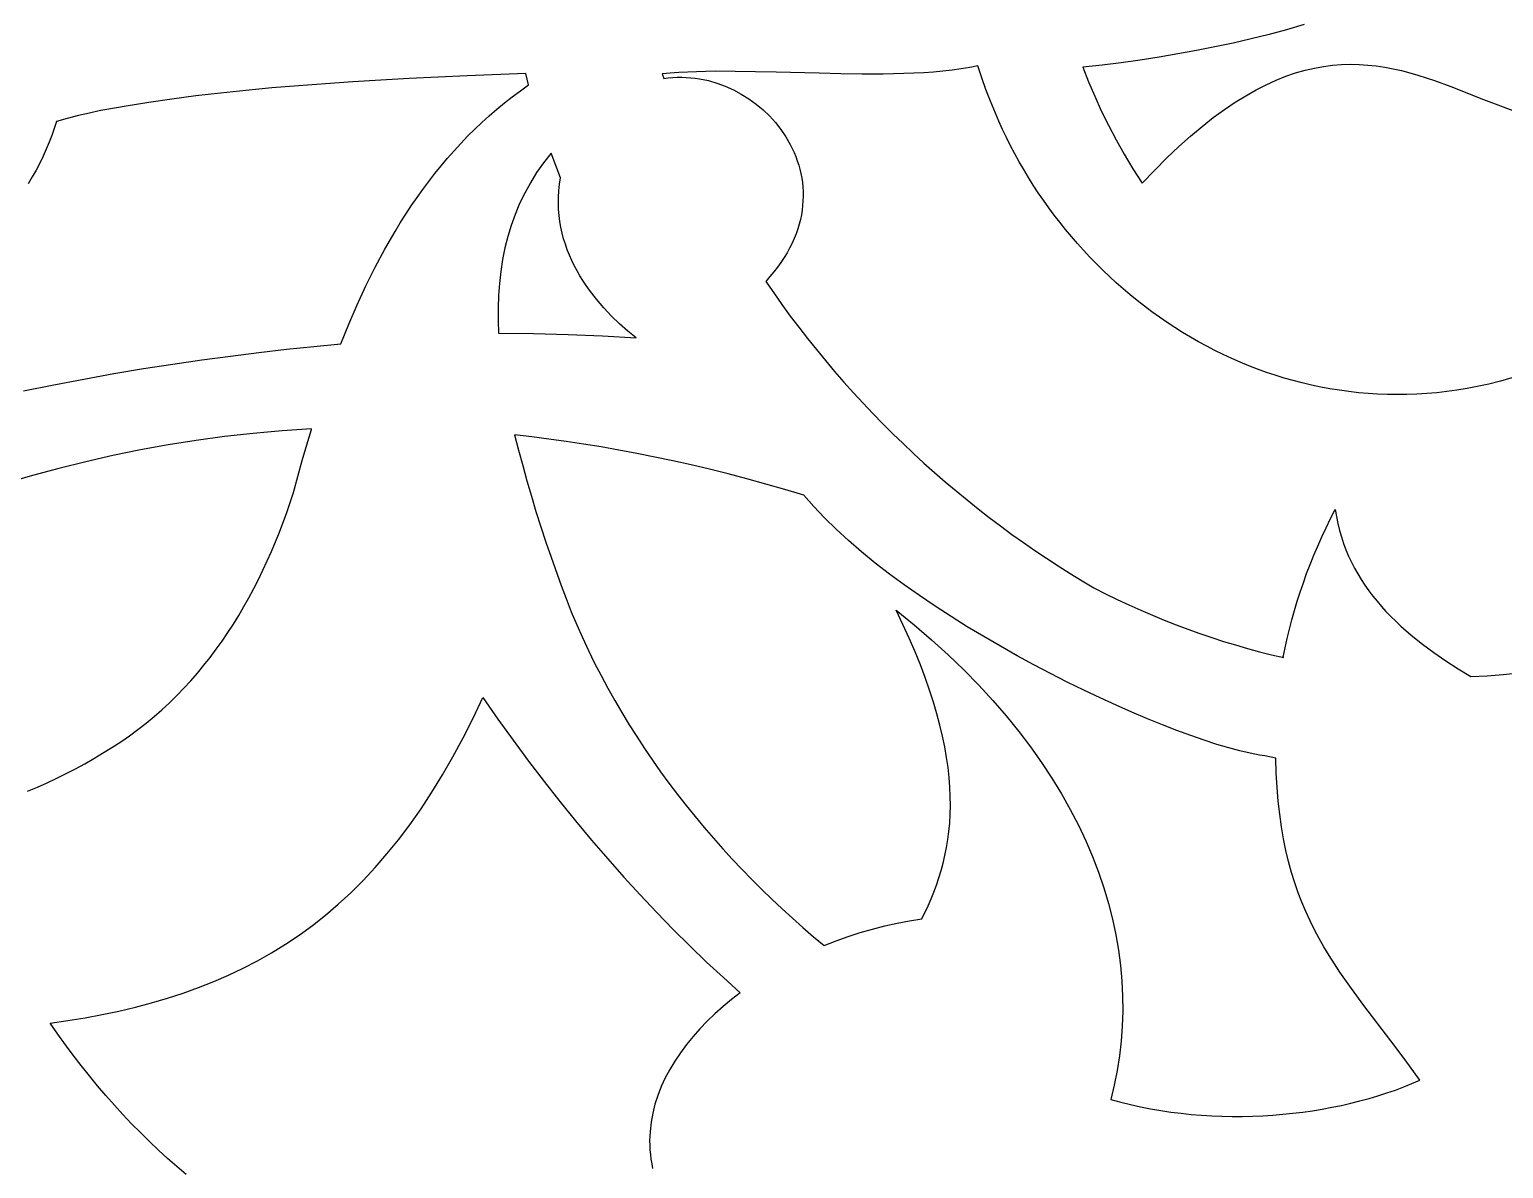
# Model space of a CAD drawing. Extents: x -61 to 56, y 12 to 129.
# Drawn here: x -20.66 to -3.18, y 38.99 to 52.5 of the extents above; entities that cross this region are included whole.
import ezdxf

# ---------------------------------------------------------------- set-up
doc = ezdxf.new("R2010")
doc.units = 0
doc.header["$MEASUREMENT"] = 0
doc.layers.add('LAYER_1', color=18, linetype='CONTINUOUS')

msp = doc.modelspace()

# ---------------------------------------------------------------- linework, layer by layer
at = {"layer": 'LAYER_1'}
for points in [[(-5.543, 52.555), (-5.75, 52.494), (-5.959, 52.438), (-6.171, 52.385), (-6.385, 52.335), (-6.602, 52.289), (-6.82, 52.246), (-7.041, 52.206), (-7.263, 52.169), (-7.487, 52.134), (-7.713, 52.103), (-7.939, 52.074), (-8.167, 52.048), (-8.1, 51.877), (-8.026, 51.705), (-7.948, 51.533), (-7.863, 51.361), (-7.772, 51.189), (-7.676, 51.017), (-7.573, 50.845), (-7.463, 50.674), (-7.315, 50.83), (-7.17, 50.975), (-7.028, 51.109), (-6.889, 51.233), (-6.753, 51.347), (-6.62, 51.452), (-6.489, 51.547), (-6.361, 51.634), (-6.236, 51.711), (-6.113, 51.781), (-5.993, 51.842), (-5.874, 51.896), (-5.758, 51.942), (-5.644, 51.981), (-5.532, 52.014), (-5.421, 52.039), (-5.312, 52.059), (-5.205, 52.073), (-5.099, 52.081), (-4.994, 52.084), (-4.891, 52.082), (-4.789, 52.075), (-4.687, 52.064), (-4.587, 52.049), (-4.487, 52.031), (-4.389, 52.009), (-4.29, 51.983), (-4.193, 51.955), (-4.095, 51.925), (-3.998, 51.892), (-3.804, 51.822), (-3.414, 51.668), (-3.216, 51.59), (-3.016, 51.515)], [(-5.543, 52.555), (-5.75, 52.494), (-5.959, 52.438), (-6.171, 52.385), (-6.385, 52.335), (-6.602, 52.289), (-6.82, 52.246), (-7.041, 52.206), (-7.263, 52.169), (-7.487, 52.134), (-7.713, 52.103), (-7.939, 52.074), (-8.167, 52.048), (-8.1, 51.877), (-8.026, 51.705), (-7.948, 51.533), (-7.863, 51.361), (-7.772, 51.189), (-7.676, 51.017), (-7.573, 50.845), (-7.463, 50.674), (-7.315, 50.83), (-7.17, 50.975), (-7.028, 51.109), (-6.889, 51.233), (-6.753, 51.347), (-6.62, 51.452), (-6.489, 51.547), (-6.361, 51.634), (-6.236, 51.711), (-6.113, 51.781), (-5.993, 51.842), (-5.874, 51.896), (-5.758, 51.942), (-5.644, 51.981), (-5.532, 52.014), (-5.421, 52.039), (-5.312, 52.059), (-5.205, 52.073), (-5.099, 52.081), (-4.994, 52.084), (-4.891, 52.082), (-4.789, 52.075), (-4.687, 52.064), (-4.587, 52.049), (-4.487, 52.031), (-4.389, 52.009), (-4.29, 51.983), (-4.193, 51.955), (-4.095, 51.925), (-3.998, 51.892), (-3.804, 51.822), (-3.414, 51.668), (-3.216, 51.59), (-3.016, 51.515)], [(-20.73, 48.211), (-20.371, 48.284), (-20.013, 48.352), (-19.659, 48.416), (-19.307, 48.475), (-18.959, 48.529), (-18.614, 48.579), (-18.275, 48.624), (-17.939, 48.666), (-17.609, 48.704), (-17.285, 48.738), (-16.967, 48.769), (-16.967, 48.769), (-16.872, 49.003), (-16.773, 49.233), (-16.668, 49.458), (-16.559, 49.678), (-16.444, 49.893), (-16.323, 50.102), (-16.261, 50.205), (-16.196, 50.306), (-16.131, 50.406), (-16.063, 50.504), (-15.994, 50.6), (-15.924, 50.695), (-15.851, 50.789), (-15.777, 50.88), (-15.701, 50.97), (-15.624, 51.058), (-15.544, 51.145), (-15.463, 51.23), (-15.379, 51.313), (-15.294, 51.394), (-15.207, 51.473), (-15.118, 51.55), (-15.026, 51.625), (-14.933, 51.699), (-14.837, 51.77), (-14.739, 51.839), (-14.771, 51.975), (-15.47, 51.948), (-16.155, 51.915), (-16.491, 51.897), (-16.823, 51.876), (-17.15, 51.854), (-17.47, 51.83), (-17.785, 51.803), (-18.093, 51.775), (-18.393, 51.743), (-18.685, 51.709), (-18.97, 51.672), (-19.245, 51.632), (-19.511, 51.589), (-19.767, 51.543), (-19.812, 51.534), (-19.815, 51.534), (-19.948, 51.506), (-20.079, 51.475), (-20.21, 51.442), (-20.34, 51.405), (-20.365, 51.323), (-20.393, 51.241), (-20.425, 51.159), (-20.459, 51.076), (-20.496, 50.994), (-20.537, 50.911), (-20.58, 50.829), (-20.626, 50.748), (-20.675, 50.666)], [(-20.73, 48.211), (-20.371, 48.284), (-20.013, 48.352), (-19.659, 48.416), (-19.307, 48.475), (-18.959, 48.529), (-18.614, 48.579), (-18.275, 48.624), (-17.939, 48.666), (-17.609, 48.704), (-17.285, 48.738), (-16.967, 48.769), (-16.967, 48.769), (-16.872, 49.003), (-16.773, 49.233), (-16.668, 49.458), (-16.559, 49.678), (-16.444, 49.893), (-16.323, 50.102), (-16.261, 50.205), (-16.196, 50.306), (-16.131, 50.406), (-16.063, 50.504), (-15.994, 50.6), (-15.924, 50.695), (-15.851, 50.789), (-15.777, 50.88), (-15.701, 50.97), (-15.624, 51.058), (-15.544, 51.145), (-15.463, 51.23), (-15.379, 51.313), (-15.294, 51.394), (-15.207, 51.473), (-15.118, 51.55), (-15.026, 51.625), (-14.933, 51.699), (-14.837, 51.77), (-14.739, 51.839), (-14.771, 51.975), (-15.47, 51.948), (-16.155, 51.915), (-16.491, 51.897), (-16.823, 51.876), (-17.15, 51.854), (-17.47, 51.83), (-17.785, 51.803), (-18.093, 51.775), (-18.393, 51.743), (-18.685, 51.709), (-18.97, 51.672), (-19.245, 51.632), (-19.511, 51.589), (-19.767, 51.543), (-19.812, 51.534), (-19.815, 51.534), (-19.948, 51.506), (-20.079, 51.475), (-20.21, 51.442), (-20.34, 51.405), (-20.365, 51.323), (-20.393, 51.241), (-20.425, 51.159), (-20.459, 51.076), (-20.496, 50.994), (-20.537, 50.911), (-20.58, 50.829), (-20.626, 50.748), (-20.675, 50.666)], [(-3.078, 48.367), (-3.213, 48.328), (-3.351, 48.292), (-3.491, 48.262), (-3.611, 48.239), (-3.731, 48.22), (-3.851, 48.203), (-3.97, 48.19), (-4.088, 48.18), (-4.206, 48.173), (-4.323, 48.168), (-4.44, 48.167), (-4.555, 48.169), (-4.671, 48.173), (-4.785, 48.18), (-4.899, 48.19), (-5.012, 48.203), (-5.124, 48.218), (-5.236, 48.236), (-5.346, 48.256), (-5.456, 48.279), (-5.565, 48.305), (-5.673, 48.333), (-5.78, 48.363), (-5.886, 48.396), (-5.991, 48.431), (-6.095, 48.469), (-6.199, 48.509), (-6.301, 48.551), (-6.402, 48.595), (-6.502, 48.641), (-6.6, 48.69), (-6.698, 48.74), (-6.794, 48.793), (-6.89, 48.847), (-6.984, 48.904), (-7.077, 48.962), (-7.168, 49.023), (-7.258, 49.085), (-7.347, 49.149), (-7.435, 49.214), (-7.521, 49.282), (-7.606, 49.351), (-7.689, 49.422), (-7.771, 49.494), (-7.852, 49.568), (-7.931, 49.643), (-8.008, 49.72), (-8.084, 49.798), (-8.159, 49.878), (-8.232, 49.959), (-8.303, 50.041), (-8.373, 50.125), (-8.441, 50.21), (-8.507, 50.296), (-8.571, 50.383), (-8.634, 50.472), (-8.695, 50.561), (-8.755, 50.651), (-8.812, 50.743), (-8.868, 50.835), (-8.922, 50.929), (-8.974, 51.023), (-9.024, 51.118), (-9.072, 51.214), (-9.118, 51.31), (-9.162, 51.408), (-9.204, 51.506), (-9.264, 51.645), (-9.317, 51.785), (-9.366, 51.925), (-9.411, 52.064), (-9.509, 52.045), (-9.611, 52.028), (-9.717, 52.014), (-9.826, 52.002), (-9.938, 51.992), (-10.052, 51.984), (-10.289, 51.973), (-10.533, 51.968), (-10.783, 51.968), (-11.037, 51.971), (-11.293, 51.977), (-11.802, 51.991), (-12.05, 51.996), (-12.292, 52), (-12.526, 52.001), (-12.749, 51.996), (-12.96, 51.987), (-13.06, 51.979), (-13.156, 51.97), (-13.137, 51.917), (-13.084, 51.924), (-13.03, 51.928), (-12.976, 51.931), (-12.923, 51.931), (-12.87, 51.929), (-12.817, 51.925), (-12.764, 51.919), (-12.712, 51.911), (-12.608, 51.89), (-12.506, 51.86), (-12.407, 51.824), (-12.31, 51.78), (-12.217, 51.73), (-12.127, 51.674), (-12.041, 51.612), (-11.96, 51.544), (-11.884, 51.471), (-11.813, 51.393), (-11.748, 51.31), (-11.689, 51.223), (-11.636, 51.132), (-11.613, 51.085), (-11.591, 51.037), (-11.571, 50.989), (-11.553, 50.939), (-11.537, 50.889), (-11.523, 50.839), (-11.511, 50.787), (-11.501, 50.735), (-11.493, 50.682), (-11.488, 50.629), (-11.485, 50.575), (-11.484, 50.521), (-11.486, 50.466), (-11.49, 50.411), (-11.496, 50.356), (-11.505, 50.3), (-11.517, 50.244), (-11.531, 50.188), (-11.548, 50.131), (-11.568, 50.075), (-11.59, 50.018), (-11.616, 49.961), (-11.644, 49.904), (-11.675, 49.848), (-11.71, 49.791), (-11.747, 49.734), (-11.787, 49.678), (-11.831, 49.622), (-11.878, 49.566), (-11.928, 49.51), (-11.833, 49.372), (-11.736, 49.235), (-11.637, 49.099), (-11.536, 48.965), (-11.433, 48.832), (-11.327, 48.701), (-11.22, 48.571), (-11.111, 48.442), (-11, 48.315), (-10.887, 48.189), (-10.773, 48.066), (-10.657, 47.943), (-10.539, 47.822), (-10.419, 47.703), (-10.298, 47.586), (-10.175, 47.47), (-10.051, 47.356), (-9.925, 47.244), (-9.798, 47.133), (-9.67, 47.025), (-9.54, 46.918), (-9.409, 46.813), (-9.276, 46.71), (-9.143, 46.609), (-9.008, 46.51), (-8.872, 46.414), (-8.735, 46.319), (-8.597, 46.226), (-8.458, 46.135), (-8.318, 46.047), (-8.177, 45.96), (-8.035, 45.876), (-7.897, 45.806), (-7.759, 45.739), (-7.62, 45.674), (-7.48, 45.611), (-7.341, 45.551), (-7.201, 45.493), (-7.061, 45.438), (-6.92, 45.385), (-6.78, 45.334), (-6.638, 45.286), (-6.497, 45.241), (-6.355, 45.198), (-6.213, 45.157), (-6.071, 45.118), (-5.928, 45.083), (-5.785, 45.049), (-5.79, 45.054), (-5.743, 45.276), (-5.688, 45.497), (-5.657, 45.607), (-5.624, 45.717), (-5.59, 45.826), (-5.552, 45.936), (-5.513, 46.045), (-5.472, 46.154), (-5.428, 46.263), (-5.382, 46.371), (-5.333, 46.48), (-5.282, 46.588), (-5.229, 46.696), (-5.173, 46.804), (-5.16, 46.72), (-5.143, 46.638), (-5.123, 46.557), (-5.101, 46.479), (-5.075, 46.402), (-5.047, 46.326), (-5.016, 46.252), (-4.982, 46.18), (-4.946, 46.11), (-4.907, 46.04), (-4.866, 45.973), (-4.822, 45.906), (-4.777, 45.842), (-4.729, 45.778), (-4.678, 45.716), (-4.626, 45.655), (-4.572, 45.595), (-4.515, 45.537), (-4.457, 45.479), (-4.397, 45.423), (-4.273, 45.314), (-4.141, 45.209), (-4.004, 45.108), (-3.862, 45.01), (-3.716, 44.916), (-3.565, 44.824), (-3.373, 44.834), (-3.182, 44.848), (-2.993, 44.866)], [(-3.078, 48.367), (-3.213, 48.328), (-3.351, 48.292), (-3.491, 48.262), (-3.611, 48.239), (-3.731, 48.22), (-3.851, 48.203), (-3.97, 48.19), (-4.088, 48.18), (-4.206, 48.173), (-4.323, 48.168), (-4.44, 48.167), (-4.555, 48.169), (-4.671, 48.173), (-4.785, 48.18), (-4.899, 48.19), (-5.012, 48.203), (-5.124, 48.218), (-5.236, 48.236), (-5.346, 48.256), (-5.456, 48.279), (-5.565, 48.305), (-5.673, 48.333), (-5.78, 48.363), (-5.886, 48.396), (-5.991, 48.431), (-6.095, 48.469), (-6.199, 48.509), (-6.301, 48.551), (-6.402, 48.595), (-6.502, 48.641), (-6.6, 48.69), (-6.698, 48.74), (-6.794, 48.793), (-6.89, 48.847), (-6.984, 48.904), (-7.077, 48.962), (-7.168, 49.023), (-7.258, 49.085), (-7.347, 49.149), (-7.435, 49.214), (-7.521, 49.282), (-7.606, 49.351), (-7.689, 49.422), (-7.771, 49.494), (-7.852, 49.568), (-7.931, 49.643), (-8.008, 49.72), (-8.084, 49.798), (-8.159, 49.878), (-8.232, 49.959), (-8.303, 50.041), (-8.373, 50.125), (-8.441, 50.21), (-8.507, 50.296), (-8.571, 50.383), (-8.634, 50.472), (-8.695, 50.561), (-8.755, 50.651), (-8.812, 50.743), (-8.868, 50.835), (-8.922, 50.929), (-8.974, 51.023), (-9.024, 51.118), (-9.072, 51.214), (-9.118, 51.31), (-9.162, 51.408), (-9.204, 51.506), (-9.264, 51.645), (-9.317, 51.785), (-9.366, 51.925), (-9.411, 52.064), (-9.509, 52.045), (-9.611, 52.028), (-9.717, 52.014), (-9.826, 52.002), (-9.938, 51.992), (-10.052, 51.984), (-10.289, 51.973), (-10.533, 51.968), (-10.783, 51.968), (-11.037, 51.971), (-11.293, 51.977), (-11.802, 51.991), (-12.05, 51.996), (-12.292, 52), (-12.526, 52.001), (-12.749, 51.996), (-12.96, 51.987), (-13.06, 51.979), (-13.156, 51.97), (-13.137, 51.917), (-13.084, 51.924), (-13.03, 51.928), (-12.976, 51.931), (-12.923, 51.931), (-12.87, 51.929), (-12.817, 51.925), (-12.764, 51.919), (-12.712, 51.911), (-12.608, 51.89), (-12.506, 51.86), (-12.407, 51.824), (-12.31, 51.78), (-12.217, 51.73), (-12.127, 51.674), (-12.041, 51.612), (-11.96, 51.544), (-11.884, 51.471), (-11.813, 51.393), (-11.748, 51.31), (-11.689, 51.223), (-11.636, 51.132), (-11.613, 51.085), (-11.591, 51.037), (-11.571, 50.989), (-11.553, 50.939), (-11.537, 50.889), (-11.523, 50.839), (-11.511, 50.787), (-11.501, 50.735), (-11.493, 50.682), (-11.488, 50.629), (-11.485, 50.575), (-11.484, 50.521), (-11.486, 50.466), (-11.49, 50.411), (-11.496, 50.356), (-11.505, 50.3), (-11.517, 50.244), (-11.531, 50.188), (-11.548, 50.131), (-11.568, 50.075), (-11.59, 50.018), (-11.616, 49.961), (-11.644, 49.904), (-11.675, 49.848), (-11.71, 49.791), (-11.747, 49.734), (-11.787, 49.678), (-11.831, 49.622), (-11.878, 49.566), (-11.928, 49.51), (-11.833, 49.372), (-11.736, 49.235), (-11.637, 49.099), (-11.536, 48.965), (-11.433, 48.832), (-11.327, 48.701), (-11.22, 48.571), (-11.111, 48.442), (-11, 48.315), (-10.887, 48.189), (-10.773, 48.066), (-10.657, 47.943), (-10.539, 47.822), (-10.419, 47.703), (-10.298, 47.586), (-10.175, 47.47), (-10.051, 47.356), (-9.925, 47.244), (-9.798, 47.133), (-9.67, 47.025), (-9.54, 46.918), (-9.409, 46.813), (-9.276, 46.71), (-9.143, 46.609), (-9.008, 46.51), (-8.872, 46.414), (-8.735, 46.319), (-8.597, 46.226), (-8.458, 46.135), (-8.318, 46.047), (-8.177, 45.96), (-8.035, 45.876), (-7.897, 45.806), (-7.759, 45.739), (-7.62, 45.674), (-7.48, 45.611), (-7.341, 45.551), (-7.201, 45.493), (-7.061, 45.438), (-6.92, 45.385), (-6.78, 45.334), (-6.638, 45.286), (-6.497, 45.241), (-6.355, 45.198), (-6.213, 45.157), (-6.071, 45.118), (-5.928, 45.083), (-5.785, 45.049), (-5.79, 45.054), (-5.743, 45.276), (-5.688, 45.497), (-5.657, 45.607), (-5.624, 45.717), (-5.59, 45.826), (-5.552, 45.936), (-5.513, 46.045), (-5.472, 46.154), (-5.428, 46.263), (-5.382, 46.371), (-5.333, 46.48), (-5.282, 46.588), (-5.229, 46.696), (-5.173, 46.804), (-5.16, 46.72), (-5.143, 46.638), (-5.123, 46.557), (-5.101, 46.479), (-5.075, 46.402), (-5.047, 46.326), (-5.016, 46.252), (-4.982, 46.18), (-4.946, 46.11), (-4.907, 46.04), (-4.866, 45.973), (-4.822, 45.906), (-4.777, 45.842), (-4.729, 45.778), (-4.678, 45.716), (-4.626, 45.655), (-4.572, 45.595), (-4.515, 45.537), (-4.457, 45.479), (-4.397, 45.423), (-4.273, 45.314), (-4.141, 45.209), (-4.004, 45.108), (-3.862, 45.01), (-3.716, 44.916), (-3.565, 44.824), (-3.373, 44.834), (-3.182, 44.848), (-2.993, 44.866)], [(-20.682, 43.463), (-20.565, 43.514), (-20.45, 43.565), (-20.336, 43.619), (-20.224, 43.674), (-20.113, 43.731), (-20.004, 43.79), (-19.897, 43.851), (-19.791, 43.914), (-19.682, 43.981), (-19.576, 44.05), (-19.473, 44.122), (-19.373, 44.196), (-19.276, 44.272), (-19.181, 44.35), (-19.089, 44.431), (-18.999, 44.513), (-18.913, 44.598), (-18.828, 44.685), (-18.747, 44.774), (-18.667, 44.864), (-18.59, 44.957), (-18.516, 45.051), (-18.443, 45.147), (-18.373, 45.245), (-18.306, 45.345), (-18.24, 45.446), (-18.177, 45.549), (-18.115, 45.653), (-18.056, 45.759), (-17.999, 45.866), (-17.944, 45.975), (-17.89, 46.084), (-17.839, 46.196), (-17.789, 46.308), (-17.741, 46.422), (-17.695, 46.536), (-17.608, 46.769), (-17.528, 47.006), (-17.425, 47.384), (-17.371, 47.57), (-17.316, 47.755), (-17.315, 47.76), (-17.489, 47.749), (-17.663, 47.737), (-17.836, 47.723), (-18.007, 47.707), (-18.347, 47.669), (-18.683, 47.623), (-19.015, 47.571), (-19.344, 47.511), (-19.669, 47.444), (-19.99, 47.371), (-20.309, 47.292), (-20.624, 47.206), (-20.936, 47.115)], [(-20.682, 43.463), (-20.565, 43.514), (-20.45, 43.565), (-20.336, 43.619), (-20.224, 43.674), (-20.113, 43.731), (-20.004, 43.79), (-19.897, 43.851), (-19.791, 43.914), (-19.682, 43.981), (-19.576, 44.05), (-19.473, 44.122), (-19.373, 44.196), (-19.276, 44.272), (-19.181, 44.35), (-19.089, 44.431), (-18.999, 44.513), (-18.913, 44.598), (-18.828, 44.685), (-18.747, 44.774), (-18.667, 44.864), (-18.59, 44.957), (-18.516, 45.051), (-18.443, 45.147), (-18.373, 45.245), (-18.306, 45.345), (-18.24, 45.446), (-18.177, 45.549), (-18.115, 45.653), (-18.056, 45.759), (-17.999, 45.866), (-17.944, 45.975), (-17.89, 46.084), (-17.839, 46.196), (-17.789, 46.308), (-17.741, 46.422), (-17.695, 46.536), (-17.608, 46.769), (-17.528, 47.006), (-17.425, 47.384), (-17.371, 47.57), (-17.316, 47.755), (-17.315, 47.76), (-17.489, 47.749), (-17.663, 47.737), (-17.836, 47.723), (-18.007, 47.707), (-18.347, 47.669), (-18.683, 47.623), (-19.015, 47.571), (-19.344, 47.511), (-19.669, 47.444), (-19.99, 47.371), (-20.309, 47.292), (-20.624, 47.206), (-20.936, 47.115)], [(-18.801, 38.919), (-18.912, 39.013), (-19.021, 39.11), (-19.13, 39.209), (-19.237, 39.311), (-19.342, 39.416), (-19.447, 39.522), (-19.55, 39.631), (-19.652, 39.742), (-19.752, 39.856), (-19.851, 39.972), (-19.948, 40.09), (-20.044, 40.21), (-20.139, 40.333), (-20.232, 40.458), (-20.323, 40.585), (-20.413, 40.714), (-20.205, 40.744), (-19.999, 40.778), (-19.797, 40.815), (-19.598, 40.857), (-19.403, 40.903), (-19.211, 40.954), (-19.022, 41.009), (-18.836, 41.069), (-18.653, 41.135), (-18.474, 41.206), (-18.297, 41.282), (-18.124, 41.365), (-17.954, 41.453), (-17.787, 41.548), (-17.623, 41.649), (-17.462, 41.757), (-17.304, 41.872), (-17.149, 41.994), (-16.997, 42.124), (-16.848, 42.261), (-16.702, 42.406), (-16.559, 42.558), (-16.419, 42.72), (-16.282, 42.889), (-16.147, 43.067), (-16.015, 43.255), (-15.886, 43.451), (-15.76, 43.657), (-15.637, 43.872), (-15.516, 44.097), (-15.399, 44.332), (-15.283, 44.577), (-15.104, 44.32), (-14.923, 44.069), (-14.74, 43.822), (-14.556, 43.58), (-14.37, 43.343), (-14.182, 43.111), (-13.993, 42.884), (-13.802, 42.662), (-13.61, 42.445), (-13.416, 42.234), (-13.221, 42.027), (-13.025, 41.826), (-12.828, 41.63), (-12.629, 41.439), (-12.43, 41.254), (-12.229, 41.073), (-12.333, 40.993), (-12.434, 40.91), (-12.53, 40.824), (-12.621, 40.736), (-12.708, 40.646), (-12.79, 40.554), (-12.867, 40.459), (-12.939, 40.363), (-13.005, 40.265), (-13.065, 40.165), (-13.119, 40.064), (-13.166, 39.961), (-13.207, 39.857), (-13.241, 39.752), (-13.268, 39.645), (-13.288, 39.538), (-13.3, 39.43), (-13.305, 39.32), (-13.304, 39.266), (-13.301, 39.211), (-13.296, 39.156), (-13.289, 39.1), (-13.28, 39.045), (-13.269, 38.99)], [(-18.801, 38.919), (-18.912, 39.013), (-19.021, 39.11), (-19.13, 39.209), (-19.237, 39.311), (-19.342, 39.416), (-19.447, 39.522), (-19.55, 39.631), (-19.652, 39.742), (-19.752, 39.856), (-19.851, 39.972), (-19.948, 40.09), (-20.044, 40.21), (-20.139, 40.333), (-20.232, 40.458), (-20.323, 40.585), (-20.413, 40.714), (-20.205, 40.744), (-19.999, 40.778), (-19.797, 40.815), (-19.598, 40.857), (-19.403, 40.903), (-19.211, 40.954), (-19.022, 41.009), (-18.836, 41.069), (-18.653, 41.135), (-18.474, 41.206), (-18.297, 41.282), (-18.124, 41.365), (-17.954, 41.453), (-17.787, 41.548), (-17.623, 41.649), (-17.462, 41.757), (-17.304, 41.872), (-17.149, 41.994), (-16.997, 42.124), (-16.848, 42.261), (-16.702, 42.406), (-16.559, 42.558), (-16.419, 42.72), (-16.282, 42.889), (-16.147, 43.067), (-16.015, 43.255), (-15.886, 43.451), (-15.76, 43.657), (-15.637, 43.872), (-15.516, 44.097), (-15.399, 44.332), (-15.283, 44.577), (-15.104, 44.32), (-14.923, 44.069), (-14.74, 43.822), (-14.556, 43.58), (-14.37, 43.343), (-14.182, 43.111), (-13.993, 42.884), (-13.802, 42.662), (-13.61, 42.445), (-13.416, 42.234), (-13.221, 42.027), (-13.025, 41.826), (-12.828, 41.63), (-12.629, 41.439), (-12.43, 41.254), (-12.229, 41.073), (-12.333, 40.993), (-12.434, 40.91), (-12.53, 40.824), (-12.621, 40.736), (-12.708, 40.646), (-12.79, 40.554), (-12.867, 40.459), (-12.939, 40.363), (-13.005, 40.265), (-13.065, 40.165), (-13.119, 40.064), (-13.166, 39.961), (-13.207, 39.857), (-13.241, 39.752), (-13.268, 39.645), (-13.288, 39.538), (-13.3, 39.43), (-13.305, 39.32), (-13.304, 39.266), (-13.301, 39.211), (-13.296, 39.156), (-13.289, 39.1), (-13.28, 39.045), (-13.269, 38.99)]]:
    msp.add_lwpolyline(points, dxfattribs=at)
for points in [[(-14.473, 51.03), (-14.563, 50.916), (-14.645, 50.799), (-14.719, 50.68), (-14.786, 50.557), (-14.847, 50.432), (-14.9, 50.304), (-14.947, 50.174), (-14.987, 50.041), (-15.02, 49.906), (-15.048, 49.768), (-15.07, 49.628), (-15.086, 49.485), (-15.096, 49.341), (-15.101, 49.194), (-15.101, 49.045), (-15.096, 48.895), (-14.68, 48.892), (-14.27, 48.881), (-13.865, 48.864), (-13.466, 48.84), (-13.564, 48.921), (-13.661, 49.008), (-13.755, 49.099), (-13.847, 49.197), (-13.935, 49.299), (-14.018, 49.406), (-14.057, 49.462), (-14.095, 49.519), (-14.131, 49.577), (-14.165, 49.636), (-14.198, 49.696), (-14.228, 49.758), (-14.256, 49.821), (-14.281, 49.885), (-14.304, 49.95), (-14.325, 50.016), (-14.343, 50.083), (-14.358, 50.152), (-14.37, 50.221), (-14.378, 50.292), (-14.384, 50.364), (-14.386, 50.437), (-14.385, 50.51), (-14.381, 50.585), (-14.372, 50.661), (-14.36, 50.738), (-14.417, 50.883)], [(-14.473, 51.03), (-14.563, 50.916), (-14.645, 50.799), (-14.719, 50.68), (-14.786, 50.557), (-14.847, 50.432), (-14.9, 50.304), (-14.947, 50.174), (-14.987, 50.041), (-15.02, 49.906), (-15.048, 49.768), (-15.07, 49.628), (-15.086, 49.485), (-15.096, 49.341), (-15.101, 49.194), (-15.101, 49.045), (-15.096, 48.895), (-14.68, 48.892), (-14.27, 48.881), (-13.865, 48.864), (-13.466, 48.84), (-13.564, 48.921), (-13.661, 49.008), (-13.755, 49.099), (-13.847, 49.197), (-13.935, 49.299), (-14.018, 49.406), (-14.057, 49.462), (-14.095, 49.519), (-14.131, 49.577), (-14.165, 49.636), (-14.198, 49.696), (-14.228, 49.758), (-14.256, 49.821), (-14.281, 49.885), (-14.304, 49.95), (-14.325, 50.016), (-14.343, 50.083), (-14.358, 50.152), (-14.37, 50.221), (-14.378, 50.292), (-14.384, 50.364), (-14.386, 50.437), (-14.385, 50.51), (-14.381, 50.585), (-14.372, 50.661), (-14.36, 50.738), (-14.417, 50.883)], [(-14.474, 46.239), (-14.353, 45.904), (-14.295, 45.748), (-14.233, 45.592), (-14.169, 45.438), (-14.101, 45.286), (-14.03, 45.134), (-13.957, 44.984), (-13.88, 44.835), (-13.801, 44.687), (-13.719, 44.541), (-13.635, 44.396), (-13.548, 44.253), (-13.458, 44.111), (-13.366, 43.971), (-13.272, 43.832), (-13.175, 43.695), (-13.076, 43.559), (-12.974, 43.426), (-12.871, 43.293), (-12.765, 43.163), (-12.658, 43.034), (-12.548, 42.907), (-12.437, 42.781), (-12.324, 42.658), (-12.209, 42.536), (-12.092, 42.416), (-11.974, 42.299), (-11.854, 42.183), (-11.733, 42.069), (-11.61, 41.957), (-11.486, 41.847), (-11.36, 41.739), (-11.233, 41.633), (-11.092, 41.69), (-10.95, 41.741), (-10.806, 41.788), (-10.661, 41.829), (-10.515, 41.866), (-10.369, 41.898), (-10.222, 41.927), (-10.075, 41.95), (-10.001, 42.107), (-9.966, 42.187), (-9.934, 42.269), (-9.903, 42.352), (-9.874, 42.437), (-9.848, 42.523), (-9.824, 42.612), (-9.802, 42.702), (-9.784, 42.795), (-9.768, 42.89), (-9.755, 42.987), (-9.746, 43.087), (-9.74, 43.19), (-9.737, 43.295), (-9.739, 43.403), (-9.743, 43.514), (-9.752, 43.628), (-9.765, 43.745), (-9.783, 43.865), (-9.805, 43.989), (-9.831, 44.117), (-9.862, 44.248), (-9.898, 44.383), (-9.939, 44.521), (-9.985, 44.664), (-10.037, 44.811), (-10.094, 44.962), (-10.157, 45.117), (-10.226, 45.277), (-10.3, 45.442), (-10.381, 45.611), (-10.166, 45.436), (-9.961, 45.259), (-9.765, 45.081), (-9.579, 44.902), (-9.402, 44.721), (-9.235, 44.539), (-9.076, 44.357), (-8.927, 44.173), (-8.787, 43.989), (-8.656, 43.804), (-8.534, 43.619), (-8.421, 43.434), (-8.316, 43.248), (-8.219, 43.062), (-8.131, 42.875), (-8.052, 42.689), (-7.981, 42.503), (-7.917, 42.318), (-7.862, 42.132), (-7.815, 41.948), (-7.776, 41.763), (-7.744, 41.58), (-7.721, 41.397), (-7.704, 41.215), (-7.695, 41.035), (-7.694, 40.855), (-7.7, 40.677), (-7.713, 40.5), (-7.733, 40.325), (-7.76, 40.151), (-7.794, 39.979), (-7.835, 39.809), (-7.718, 39.777), (-7.601, 39.748), (-7.482, 39.722), (-7.363, 39.699), (-7.244, 39.678), (-7.123, 39.66), (-7.002, 39.645), (-6.881, 39.632), (-6.76, 39.622), (-6.638, 39.615), (-6.517, 39.61), (-6.396, 39.608), (-6.275, 39.608), (-6.154, 39.611), (-6.033, 39.616), (-5.914, 39.623), (-5.795, 39.633), (-5.676, 39.645), (-5.559, 39.659), (-5.443, 39.676), (-5.328, 39.694), (-5.214, 39.716), (-5.101, 39.739), (-4.99, 39.764), (-4.881, 39.791), (-4.773, 39.821), (-4.667, 39.852), (-4.563, 39.886), (-4.461, 39.921), (-4.362, 39.958), (-4.264, 39.998), (-4.169, 40.039), (-4.346, 40.28), (-4.516, 40.506), (-4.834, 40.925), (-4.981, 41.124), (-5.119, 41.32), (-5.184, 41.419), (-5.247, 41.518), (-5.308, 41.618), (-5.366, 41.719), (-5.421, 41.822), (-5.473, 41.928), (-5.523, 42.036), (-5.57, 42.147), (-5.614, 42.261), (-5.655, 42.379), (-5.692, 42.502), (-5.727, 42.629), (-5.758, 42.761), (-5.786, 42.898), (-5.811, 43.041), (-5.832, 43.191), (-5.85, 43.347), (-5.864, 43.51), (-5.874, 43.68), (-5.88, 43.858), (-6.008, 43.883), (-6.071, 43.892), (-6.183, 43.914), (-6.305, 43.943), (-6.437, 43.978), (-6.579, 44.02), (-6.729, 44.069), (-6.887, 44.124), (-7.052, 44.185), (-7.224, 44.251), (-7.402, 44.324), (-7.585, 44.401), (-7.772, 44.483), (-7.962, 44.571), (-8.156, 44.662), (-8.352, 44.759), (-8.55, 44.859), (-8.748, 44.963), (-8.947, 45.071), (-9.145, 45.183), (-9.342, 45.297), (-9.538, 45.415), (-9.73, 45.535), (-9.919, 45.658), (-10.105, 45.783), (-10.285, 45.91), (-10.46, 46.039), (-10.629, 46.17), (-10.791, 46.302), (-10.946, 46.436), (-11.093, 46.57), (-11.23, 46.705), (-11.358, 46.84), (-11.418, 46.908), (-11.476, 46.976), (-11.703, 47.043), (-11.928, 47.107), (-12.151, 47.168), (-12.373, 47.226), (-12.593, 47.281), (-12.812, 47.333), (-13.028, 47.382), (-13.243, 47.427), (-13.456, 47.47), (-13.668, 47.51), (-13.878, 47.547), (-14.087, 47.581), (-14.294, 47.612), (-14.499, 47.64), (-14.703, 47.666), (-14.905, 47.689), (-14.859, 47.507), (-14.81, 47.325), (-14.76, 47.143), (-14.707, 46.962), (-14.652, 46.78), (-14.595, 46.6), (-14.535, 46.419)], [(-14.474, 46.239), (-14.353, 45.904), (-14.295, 45.748), (-14.233, 45.592), (-14.169, 45.438), (-14.101, 45.286), (-14.03, 45.134), (-13.957, 44.984), (-13.88, 44.835), (-13.801, 44.687), (-13.719, 44.541), (-13.635, 44.396), (-13.548, 44.253), (-13.458, 44.111), (-13.366, 43.971), (-13.272, 43.832), (-13.175, 43.695), (-13.076, 43.559), (-12.974, 43.426), (-12.871, 43.293), (-12.765, 43.163), (-12.658, 43.034), (-12.548, 42.907), (-12.437, 42.781), (-12.324, 42.658), (-12.209, 42.536), (-12.092, 42.416), (-11.974, 42.299), (-11.854, 42.183), (-11.733, 42.069), (-11.61, 41.957), (-11.486, 41.847), (-11.36, 41.739), (-11.233, 41.633), (-11.092, 41.69), (-10.95, 41.741), (-10.806, 41.788), (-10.661, 41.829), (-10.515, 41.866), (-10.369, 41.898), (-10.222, 41.927), (-10.075, 41.95), (-10.001, 42.107), (-9.966, 42.187), (-9.934, 42.269), (-9.903, 42.352), (-9.874, 42.437), (-9.848, 42.523), (-9.824, 42.612), (-9.802, 42.702), (-9.784, 42.795), (-9.768, 42.89), (-9.755, 42.987), (-9.746, 43.087), (-9.74, 43.19), (-9.737, 43.295), (-9.739, 43.403), (-9.743, 43.514), (-9.752, 43.628), (-9.765, 43.745), (-9.783, 43.865), (-9.805, 43.989), (-9.831, 44.117), (-9.862, 44.248), (-9.898, 44.383), (-9.939, 44.521), (-9.985, 44.664), (-10.037, 44.811), (-10.094, 44.962), (-10.157, 45.117), (-10.226, 45.277), (-10.3, 45.442), (-10.381, 45.611), (-10.166, 45.436), (-9.961, 45.259), (-9.765, 45.081), (-9.579, 44.902), (-9.402, 44.721), (-9.235, 44.539), (-9.076, 44.357), (-8.927, 44.173), (-8.787, 43.989), (-8.656, 43.804), (-8.534, 43.619), (-8.421, 43.434), (-8.316, 43.248), (-8.219, 43.062), (-8.131, 42.875), (-8.052, 42.689), (-7.981, 42.503), (-7.917, 42.318), (-7.862, 42.132), (-7.815, 41.948), (-7.776, 41.763), (-7.744, 41.58), (-7.721, 41.397), (-7.704, 41.215), (-7.695, 41.035), (-7.694, 40.855), (-7.7, 40.677), (-7.713, 40.5), (-7.733, 40.325), (-7.76, 40.151), (-7.794, 39.979), (-7.835, 39.809), (-7.718, 39.777), (-7.601, 39.748), (-7.482, 39.722), (-7.363, 39.699), (-7.244, 39.678), (-7.123, 39.66), (-7.002, 39.645), (-6.881, 39.632), (-6.76, 39.622), (-6.638, 39.615), (-6.517, 39.61), (-6.396, 39.608), (-6.275, 39.608), (-6.154, 39.611), (-6.033, 39.616), (-5.914, 39.623), (-5.795, 39.633), (-5.676, 39.645), (-5.559, 39.659), (-5.443, 39.676), (-5.328, 39.694), (-5.214, 39.716), (-5.101, 39.739), (-4.99, 39.764), (-4.881, 39.791), (-4.773, 39.821), (-4.667, 39.852), (-4.563, 39.886), (-4.461, 39.921), (-4.362, 39.958), (-4.264, 39.998), (-4.169, 40.039), (-4.346, 40.28), (-4.516, 40.506), (-4.834, 40.925), (-4.981, 41.124), (-5.119, 41.32), (-5.184, 41.419), (-5.247, 41.518), (-5.308, 41.618), (-5.366, 41.719), (-5.421, 41.822), (-5.473, 41.928), (-5.523, 42.036), (-5.57, 42.147), (-5.614, 42.261), (-5.655, 42.379), (-5.692, 42.502), (-5.727, 42.629), (-5.758, 42.761), (-5.786, 42.898), (-5.811, 43.041), (-5.832, 43.191), (-5.85, 43.347), (-5.864, 43.51), (-5.874, 43.68), (-5.88, 43.858), (-6.008, 43.883), (-6.071, 43.892), (-6.183, 43.914), (-6.305, 43.943), (-6.437, 43.978), (-6.579, 44.02), (-6.729, 44.069), (-6.887, 44.124), (-7.052, 44.185), (-7.224, 44.251), (-7.402, 44.324), (-7.585, 44.401), (-7.772, 44.483), (-7.962, 44.571), (-8.156, 44.662), (-8.352, 44.759), (-8.55, 44.859), (-8.748, 44.963), (-8.947, 45.071), (-9.145, 45.183), (-9.342, 45.297), (-9.538, 45.415), (-9.73, 45.535), (-9.919, 45.658), (-10.105, 45.783), (-10.285, 45.91), (-10.46, 46.039), (-10.629, 46.17), (-10.791, 46.302), (-10.946, 46.436), (-11.093, 46.57), (-11.23, 46.705), (-11.358, 46.84), (-11.418, 46.908), (-11.476, 46.976), (-11.703, 47.043), (-11.928, 47.107), (-12.151, 47.168), (-12.373, 47.226), (-12.593, 47.281), (-12.812, 47.333), (-13.028, 47.382), (-13.243, 47.427), (-13.456, 47.47), (-13.668, 47.51), (-13.878, 47.547), (-14.087, 47.581), (-14.294, 47.612), (-14.499, 47.64), (-14.703, 47.666), (-14.905, 47.689), (-14.859, 47.507), (-14.81, 47.325), (-14.76, 47.143), (-14.707, 46.962), (-14.652, 46.78), (-14.595, 46.6), (-14.535, 46.419)]]:
    msp.add_lwpolyline(points, close=True, dxfattribs=at)

doc.saveas('drawing.dxf')
